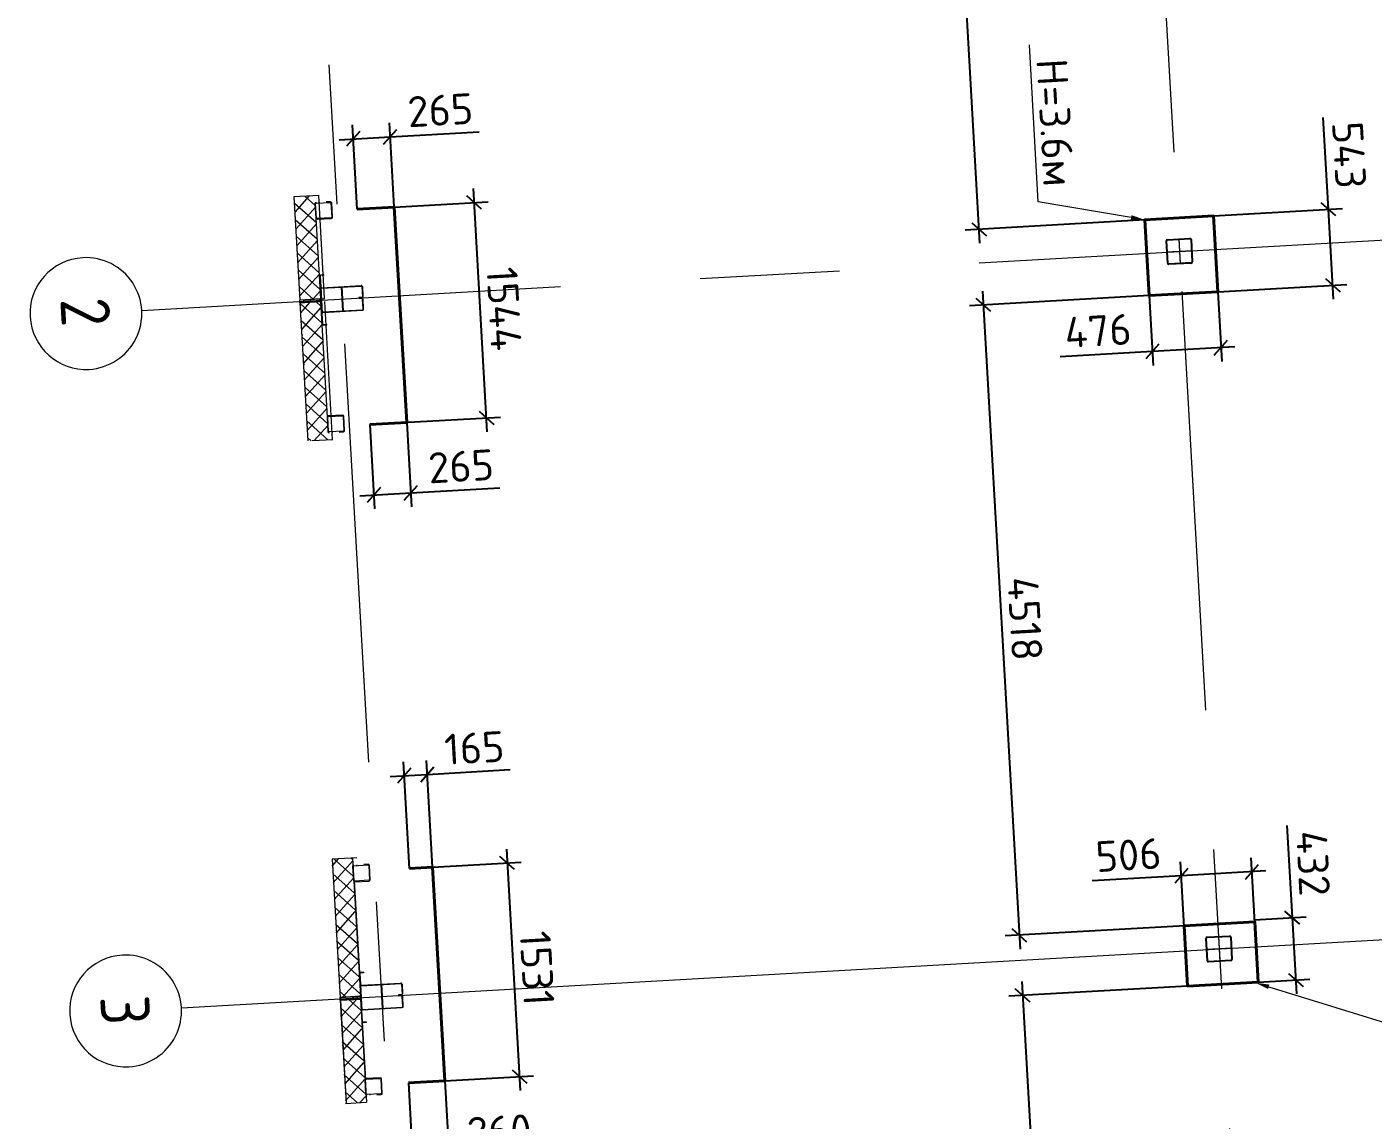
# Model space of a CAD drawing. Header units: metres. Extents: x 107714.6 to 107779.2, y 110780.1 to 110851.4.
# Drawn here: x 107714.85 to 107724.48, y 110832.63 to 110840.45 of the extents above; entities that cross this region are included whole.
import ezdxf
from ezdxf import colors
from ezdxf.entities.mleader import LeaderData, LeaderLine
from ezdxf.math import Vec2, Vec3

# ---------------------------------------------------------------- set-up
doc = ezdxf.new("R2010")
doc.units = ezdxf.units.M
doc.header["$PDMODE"] = 35
doc.header["$PDSIZE"] = 0.001
for name, pattern in [('_ШПТ__20_т__2_5__Линия сетки', [25, 20, -2.5, 0, -2.5]), ('CENTER', [50.8, 31.75, -6.35, 6.35, -6.35]), ('GOST2.303 5', [24, 20, -1.5, 1, -1.5]), ('XKITLINE03', [6, 3, -1, 1, -1])]:
    doc.linetypes.add(name, pattern=pattern)
for name, color, linetype, lineweight in [('Other', 250, 'Continuous', 0), ('ГКЛ', 250, 'Continuous', 50), ('ГКЛ гараж', 250, 'Continuous', 50), ('ОСИ', 251, 'CENTER', 18), ('панели', 7, 'Continuous', 9), ('Размерные', 45, 'Continuous', 15)]:
    doc.layers.add(name, color=color, linetype=linetype, lineweight=lineweight)
doc.layers.add('Вспомогательные', color=6, linetype='Continuous', plot=False)
doc.layers.add('Импосты витража', color=7, linetype='Continuous', lineweight=9, true_color=0x004080)
doc.layers.add('Несущие колонны', color=7, linetype='Continuous', lineweight=18, true_color=0x800040)
doc.layers.add('размеры факт', color=7, linetype='Continuous')
doc.styles.add('GOST 2.304 type A', font='isocpeur.ttf')
doc.styles.add('GOST Common', font='GOST_Common.ttf', dxfattribs={"width": 0.9, "height": 350})
doc.styles.add('ISOCPEUR', font='isocpeur.ttf', dxfattribs={"height": 375})
doc.dimstyles.new('ISO-25', dxfattribs={"dimtxt": 0.22, "dimasz": 0.1, "dimexe": 0.1, "dimexo": 0, "dimgap": 0.06, "dimtad": 1, "dimdec": 0, "dimlfac": 1000, "dimtxsty": 'GOST 2.304 type A', "dimblk": 'OBLIQUE', "dimcen": 2.5, "dimdle": 0.1, "dimadec": 0, "dimazin": 0, "dimtfac": 1, "dimtdec": 0, "dimtmove": 0, "dimatfit": 3, "dimfxl": 1, "dimarcsym": 0})
pattern_1 = [(318.25305, (107716.7927, 110843.49656), (0.05659657, 0.0634179), []), (48.25305, (107716.7927, 110843.49656), (-0.0634179, 0.05659657), [])]

# ---------------------------------------------------------------- blocks, each defined once
blk = doc.blocks.new('243_КолоннаНесущая_Труба_ГОСТ 30245-2003 - 120x120x5-1166357-_О__L1_0_000_')
at = {"layer": 'Несущие колонны', "color": 254, "lineweight": 5}
for p, q in [((-60, 51), (-60, 20)), ((-55, -51), (-55, 51)), ((51, 60), (-51, 60)), ((-51, 55), (51, 55)), ((55, 51), (55, -51)), ((60, -51), (60, 51)), ((51, -55), (-51, -55)), ((-51, -60), (51, -60))]:
    blk.add_line(p, q, dxfattribs=at)
for centre, radius, start, end in [((-51, 51), 9, 90, 180), ((-51, 51), 4, 90, 180), ((51, 51), 9, 0, 90), ((51, 51), 4, 0, 90), ((-51, -51), 9, 180, 270), ((-51, -51), 4, 180, 270), ((51, -51), 4, 270, 0), ((51, -51), 9, 270, 360)]:
    blk.add_arc(centre, radius, start, end, dxfattribs=at)
blk = doc.blocks.new('243_КолоннаНесущая_Труба_ГОСТ 30245-2003 - 120x120x5-V5-_О__L1_0_000_')
at = {"layer": 'Несущие колонны', "color": 254, "lineweight": 5}
for p, q in [((-60, 51), (-60, -51)), ((-55, -51), (-55, 51)), ((51, 60), (-51, 60)), ((-51, 55), (51, 55)), ((55, 51), (55, -51)), ((60, 20), (60, 51)), ((51, -55), (-51, -55)), ((-51, -60), (51, -60))]:
    blk.add_line(p, q, dxfattribs=at)
for centre, radius, start, end in [((-51, 51), 9, 90, 180), ((-51, 51), 4, 90, 180), ((51, 51), 9, 0, 90), ((51, 51), 4, 0, 90), ((-51, -51), 9, 180, 270), ((-51, -51), 4, 180, 270), ((51, -51), 4, 270, 0), ((51, -51), 9, 270, 360)]:
    blk.add_arc(centre, radius, start, end, dxfattribs=at)
blk = doc.blocks.new('Прямоугольный импост - 20х150 мм_Утеплитель_Наружный-V13-_О__L1_0_000_')
at = {"layer": 'Импосты витража'}
h = blk.add_hatch(dxfattribs=at)
h.set_pattern_fill('FP_9', style=0, pattern_type=2)
h.set_pattern_definition([(315, (-5000, -200), (60.1041, 60.1041), []), (225, (-5000, -200), (60.1041, -60.1041), [])])
h.paths.add_polyline_path([(10, 75), (10, -75), (-10, -75), (-10, 75)], flags=0)
at = {"layer": 'Импосты витража', "color": 7, "lineweight": 18}
for p, q in [((-10, 75), (10, 75)), ((-10, -75), (-10, 75)), ((10, 75), (10, -75)), ((10, -75), (-10, -75))]:
    blk.add_line(p, q, dxfattribs=at)
blk = doc.blocks.new('Прямоугольный импост - 20х150 мм_Утеплитель_Наружный-V14-_О__L1_0_000_')
at = {"layer": 'Импосты витража'}
h = blk.add_hatch(dxfattribs=at)
h.set_pattern_fill('FP_10', style=0, pattern_type=2)
h.set_pattern_definition([(315, (-10000, -200), (60.1041, 60.1041), []), (225, (-10000, -200), (60.1041, -60.1041), [])])
h.paths.add_polyline_path([(10, 75), (10, -75), (-10, -75), (-10, 75)], flags=0)
at = {"layer": 'Импосты витража', "color": 7, "lineweight": 18}
for p, q in [((-10, 75), (10, 75)), ((-10, -75), (-10, 75)), ((10, 75), (10, -75)), ((10, -75), (-10, -75))]:
    blk.add_line(p, q, dxfattribs=at)
blk = doc.blocks.new('Ось сетки - Круг_Ø8 мм-6577-_О__L1_0_000_')
at = {"layer": 'ОСИ', "lineweight": 20}
for start, end in [(360, 180), (180, 360)]:
    blk.add_arc((0, 0), 4, start, end, dxfattribs=at)
blk = doc.blocks.new('к2')
at = {"color": 0, "linetype": 'Continuous', "lineweight": 5, "ltscale": 150}
for p, q in [((4137507.8, 536606.2), (4137507.8, 536766.2)), ((4137512.8, 536606.2), (4137512.8, 536766.2)), ((4137517.8, 536776.2), (4137677.8, 536776.2)), ((4137517.8, 536771.2), (4137677.8, 536771.2)), ((4137682.8, 536766.2), (4137682.8, 536606.2)), ((4137687.8, 536766.2), (4137687.8, 536606.2)), ((4137677.8, 536601.2), (4137517.8, 536601.2)), ((4137677.8, 536596.2), (4137517.8, 536596.2))]:
    blk.add_line(p, q, dxfattribs=at)
at = {"color": 0, "linetype": 'GOST2.303 5', "lineweight": 5, "ltscale": 150}
for p, q in [((4137597.8, 536778.2), (4137597.8, 536594.2)), ((4137505.8, 536686.2), (4137689.8, 536686.2))]:
    blk.add_line(p, q, dxfattribs=at)
at = {"color": 0, "linetype": 'Continuous', "lineweight": 5, "ltscale": 150}
for centre, radius, start, end in [((4137517.8, 536766.2), 10, 90, 180), ((4137517.8, 536766.2), 5, 90, 180), ((4137677.8, 536766.2), 10, 0, 90), ((4137677.8, 536766.2), 5, 0, 90), ((4137517.8, 536606.2), 10, 180, 270), ((4137517.8, 536606.2), 5, 180, 270), ((4137677.8, 536606.2), 5, 270, 0), ((4137677.8, 536606.2), 10, 270, 0)]:
    blk.add_arc(centre, radius, start, end, dxfattribs=at)
at = {"layer": 'Вспомогательные', "color": 0, "lineweight": 5, "ltscale": 10}
blk.add_line((4137512.8, 536686.2), (4137682.8, 536686.2), dxfattribs=at)
blk = doc.blocks.new('к1')
at = {"color": 0, "linetype": 'ByBlock', "lineweight": -2, "ltscale": 200}
for p, q in [((4142425.8, 542836.2), (4142504.8, 542836.2)), ((4142425.8, 542833.2), (4142504.8, 542833.2)), ((4142769.8, 542836.2), (4142690.8, 542836.2)), ((4142769.8, 542833.2), (4142690.8, 542833.2)), ((4142417.8, 542805.7), (4142417.8, 542828.2)), ((4142417.8, 542805.7), (4142420.8, 542805.7)), ((4142420.8, 542805.7), (4142420.8, 542828.2)), ((4142509.8, 542828.2), (4142509.8, 542544.2)), ((4142512.8, 542828.2), (4142512.8, 542544.2)), ((4142682.8, 542828.2), (4142682.8, 542544.2)), ((4142685.8, 542828.2), (4142685.8, 542544.2)), ((4142774.8, 542805.7), (4142774.8, 542828.2)), ((4142777.8, 542805.7), (4142774.8, 542805.7)), ((4142777.8, 542805.7), (4142777.8, 542828.2)), ((4142593.8, 542544.2), (4142593.8, 542566.7)), ((4142593.8, 542566.7), (4142596.8, 542566.7)), ((4142596.8, 542544.2), (4142596.8, 542566.7)), ((4142598.8, 542544.2), (4142598.8, 542566.7)), ((4142601.8, 542566.7), (4142598.8, 542566.7)), ((4142601.8, 542544.2), (4142601.8, 542566.7)), ((4142517.8, 542539.2), (4142588.8, 542539.2)), ((4142517.8, 542536.2), (4142588.8, 542536.2)), ((4142677.8, 542539.2), (4142606.8, 542539.2)), ((4142677.8, 542536.2), (4142606.8, 542536.2))]:
    blk.add_line(p, q, dxfattribs=at)
for centre, radius, start, end in [((4142425.8, 542828.2), 8, 90, 180), ((4142425.8, 542828.2), 5, 90, 180), ((4142504.8, 542828.2), 8, 0, 90), ((4142504.8, 542828.2), 5, 0, 90), ((4142690.8, 542828.2), 8, 90, 180), ((4142690.8, 542828.2), 5, 90, 180), ((4142769.8, 542828.2), 8, 0, 90), ((4142769.8, 542828.2), 5, 0, 90), ((4142517.8, 542544.2), 8, 180, 270), ((4142517.8, 542544.2), 5, 180, 270), ((4142588.8, 542544.2), 8, 270, 0), ((4142588.8, 542544.2), 5, 270, 0), ((4142606.8, 542544.2), 8, 180, 270), ((4142606.8, 542544.2), 5, 180, 270), ((4142677.8, 542544.2), 5, 270, 0), ((4142677.8, 542544.2), 8, 270, 0)]:
    blk.add_arc(centre, radius, start, end, dxfattribs=at)
at = {"layer": 'Вспомогательные', "color": 0, "ltscale": 10}
for p, q in [((4142690.3, 542836.2), (4142505.3, 542836.2)), ((4142682.8, 542686.2), (4142512.8, 542686.2))]:
    blk.add_line(p, q, dxfattribs=at)
blk = doc.blocks.new('_Oblique')
at = {"color": 0, "linetype": 'ByBlock', "lineweight": -2}
blk.add_line((-0.5, -0.5), (0.5, 0.5), dxfattribs=at)
blk = doc.blocks.new('*D114')
at = {"layer": 'Defpoints', "color": 0, "lineweight": 9, "transparency": 16777216}
for p in [(107717.5776, 110832.896), (107717.8377, 110832.9108), (107717.869, 110832.3599)]:
    blk.add_point(p, dxfattribs=at)
at = {"layer": 'ГКЛ', "color": 0, "lineweight": -2, "transparency": 16777216}
for p, q in [((107717.5776, 110832.896), (107717.6146, 110832.2453)), ((107717.8377, 110832.9108), (107717.8747, 110832.2601)), ((107717.5091, 110832.3395), (107717.869, 110832.3599)), ((107717.869, 110832.3599), (107718.506, 110832.3961))]:
    blk.add_line(p, q, dxfattribs=at)
at = {"layer": 'ГКЛ', "color": 0, "lineweight": -2, "transparency": 16777216, "xscale": 0.1, "yscale": 0.1, "zscale": 0.1}
for p, rotation in [((107717.6089, 110832.3451), 183.2530497454245), ((107717.869, 110832.3599), 3.253049745424537)]:
    blk.add_blockref('_Oblique', p, dxfattribs=dict(at, rotation=rotation))
at = {"layer": 'ГКЛ', "color": 0, "lineweight": 9, "transparency": 16777216, "insert": (107718.2277, 110832.5506), "char_height": 0.22, "attachment_point": 5, "rotation": 3.25305, "style": 'GOST 2.304 type A'}
blk.add_mtext('260', dxfattribs=at)
blk = doc.blocks.new('*D115')
at = {"layer": 'Defpoints', "color": 0, "lineweight": 9, "transparency": 16777216}
for p in [(107717.7508, 110834.4393), (107718.3721, 110832.9412), (107717.8377, 110832.9108)]:
    blk.add_point(p, dxfattribs=at)
at = {"layer": 'ГКЛ', "color": 0, "lineweight": -2, "transparency": 16777216}
for p, q in [((107718.2796, 110834.5695), (107718.3778, 110832.8413)), ((107717.7508, 110834.4393), (107718.3851, 110834.4754)), ((107717.8377, 110832.9108), (107718.472, 110832.9469))]:
    blk.add_line(p, q, dxfattribs=at)
at = {"layer": 'ГКЛ', "color": 0, "lineweight": -2, "transparency": 16777216, "xscale": 0.1, "yscale": 0.1, "zscale": 0.1}
for p, rotation in [((107718.2853, 110834.4697), 93.25304974542452), ((107718.3721, 110832.9412), 273.2530497454246)]:
    blk.add_blockref('_Oblique', p, dxfattribs=dict(at, rotation=rotation))
at = {"layer": 'ГКЛ', "color": 0, "lineweight": 9, "transparency": 16777216, "insert": (107718.4984, 110833.7151), "char_height": 0.22, "attachment_point": 5, "rotation": 273.25305, "style": 'GOST 2.304 type A'}
blk.add_mtext('1531', dxfattribs=at)
blk = doc.blocks.new('*D116')
at = {"layer": 'Defpoints', "color": 0, "lineweight": 9, "transparency": 16777216}
for p in [(107717.713, 110835.1039), (107717.5856, 110834.4299), (107717.7508, 110834.4393)]:
    blk.add_point(p, dxfattribs=at)
at = {"layer": 'ГКЛ', "color": 0, "lineweight": -2, "transparency": 16777216}
for p, q in [((107717.5856, 110834.4299), (107717.5421, 110835.1943)), ((107717.7508, 110834.4393), (107717.7074, 110835.2037)), ((107717.448, 110835.0888), (107717.713, 110835.1039)), ((107717.713, 110835.1039), (107718.3061, 110835.1376))]:
    blk.add_line(p, q, dxfattribs=at)
at = {"layer": 'ГКЛ', "color": 0, "lineweight": -2, "transparency": 16777216, "xscale": 0.1, "yscale": 0.1, "zscale": 0.1}
for p, rotation in [((107717.5478, 110835.0945), 183.2530497454245), ((107717.713, 110835.1039), 3.253049745424537)]:
    blk.add_blockref('_Oblique', p, dxfattribs=dict(at, rotation=rotation))
at = {"layer": 'ГКЛ', "color": 0, "lineweight": 9, "transparency": 16777216, "insert": (107718.0498, 110835.2933), "char_height": 0.22, "attachment_point": 5, "rotation": 3.25305, "style": 'GOST 2.304 type A'}
blk.add_mtext('165', dxfattribs=at)
blk = doc.blocks.new('*D117')
at = {"layer": 'Defpoints', "color": 0, "lineweight": 9, "transparency": 16777216}
for p in [(107717.3017, 110837.608), (107717.5667, 110837.623), (107717.5954, 110837.1181)]:
    blk.add_point(p, dxfattribs=at)
at = {"layer": 'ГКЛ', "color": 0, "lineweight": -2, "transparency": 16777216}
for p, q in [((107717.3017, 110837.608), (107717.3361, 110837.0032)), ((107717.5667, 110837.623), (107717.6011, 110837.0183)), ((107717.2305, 110837.0974), (107717.5954, 110837.1181)), ((107717.5954, 110837.1181), (107718.2324, 110837.1543))]:
    blk.add_line(p, q, dxfattribs=at)
at = {"layer": 'ГКЛ', "color": 0, "lineweight": -2, "transparency": 16777216, "xscale": 0.1, "yscale": 0.1, "zscale": 0.1}
for p, rotation in [((107717.5954, 110837.1181), 3.253049745424537), ((107717.3304, 110837.1031), 183.2530497454245)]:
    blk.add_blockref('_Oblique', p, dxfattribs=dict(at, rotation=rotation))
at = {"layer": 'ГКЛ', "color": 0, "lineweight": 9, "transparency": 16777216, "insert": (107717.9542, 110837.3088), "char_height": 0.22, "attachment_point": 5, "rotation": 3.25305, "style": 'GOST 2.304 type A'}
blk.add_mtext('265', dxfattribs=at)
blk = doc.blocks.new('*D118')
at = {"layer": 'Defpoints', "color": 0, "lineweight": 9, "transparency": 16777216}
for p in [(107718.0493, 110839.1969), (107717.4761, 110839.1644), (107717.5334, 110837.6211)]:
    blk.add_point(p, dxfattribs=at)
at = {"layer": 'ГКЛ', "color": 0, "lineweight": -2, "transparency": 16777216}
for p, q in [((107718.1426, 110837.5556), (107718.0436, 110839.2968)), ((107717.4761, 110839.1644), (107718.1492, 110839.2026)), ((107717.5334, 110837.6211), (107718.2368, 110837.6611))]:
    blk.add_line(p, q, dxfattribs=at)
at = {"layer": 'ГКЛ', "color": 0, "lineweight": -2, "transparency": 16777216, "xscale": 0.1, "yscale": 0.1, "zscale": 0.1}
for p, rotation in [((107718.0493, 110839.1969), 93.25304974542452), ((107718.1369, 110837.6554), 273.2530497454246)]:
    blk.add_blockref('_Oblique', p, dxfattribs=dict(at, rotation=rotation))
at = {"layer": 'ГКЛ', "color": 0, "lineweight": 9, "transparency": 16777216, "insert": (107718.2629, 110838.4358), "char_height": 0.22, "attachment_point": 5, "rotation": 273.25305, "style": 'GOST 2.304 type A'}
blk.add_mtext('1544', dxfattribs=at)
blk = doc.blocks.new('*D119')
at = {"layer": 'Defpoints', "color": 0, "lineweight": 9, "transparency": 16777216}
for p in [(107717.4476, 110839.6671), (107717.2116, 110839.1493), (107717.4761, 110839.1649)]:
    blk.add_point(p, dxfattribs=at)
at = {"layer": 'ГКЛ', "color": 0, "lineweight": -2, "transparency": 16777216}
for p, q in [((107717.2116, 110839.1493), (107717.1773, 110839.7519)), ((107717.4761, 110839.1649), (107717.4419, 110839.7669)), ((107717.4476, 110839.6671), (107718.0845, 110839.7033)), ((107717.0831, 110839.6464), (107717.4476, 110839.6671))]:
    blk.add_line(p, q, dxfattribs=at)
at = {"layer": 'ГКЛ', "color": 0, "lineweight": -2, "transparency": 16777216, "xscale": 0.1, "yscale": 0.1, "zscale": 0.1}
for p, rotation in [((107717.183, 110839.6521), 183.2530497454245), ((107717.4476, 110839.6671), 3.253049745424537)]:
    blk.add_blockref('_Oblique', p, dxfattribs=dict(at, rotation=rotation))
at = {"layer": 'ГКЛ', "color": 0, "lineweight": 9, "transparency": 16777216, "insert": (107717.8063, 110839.8578), "char_height": 0.22, "attachment_point": 5, "rotation": 3.25305, "style": 'GOST 2.304 type A'}
blk.add_mtext('265', dxfattribs=at)
blk = doc.blocks.new('*D125')
at = {"layer": 'Defpoints', "color": 0, "lineweight": 9, "transparency": 16777216}
for p in [(107723.6318, 110834.063), (107723.9016, 110834.0783), (107723.6572, 110833.6171)]:
    blk.add_point(p, dxfattribs=at)
at = {"layer": 'ГКЛ', "color": 0, "lineweight": -2, "transparency": 16777216}
for p, q in [((107723.9016, 110834.0783), (107723.8641, 110834.7373)), ((107723.6318, 110834.063), (107724.0014, 110834.084)), ((107723.9326, 110833.5326), (107723.9016, 110834.0783)), ((107723.6572, 110833.6171), (107724.0267, 110833.6381))]:
    blk.add_line(p, q, dxfattribs=at)
at = {"layer": 'ГКЛ', "color": 0, "lineweight": -2, "transparency": 16777216, "xscale": 0.1, "yscale": 0.1, "zscale": 0.1}
for p, rotation in [((107723.9016, 110834.0783), 93.25304974542452), ((107723.9269, 110833.6324), 273.2530497454246)]:
    blk.add_blockref('_Oblique', p, dxfattribs=dict(at, rotation=rotation))
at = {"layer": 'ГКЛ', "color": 0, "lineweight": 9, "transparency": 16777216, "insert": (107724.0497, 110834.4673), "char_height": 0.22, "attachment_point": 5, "rotation": 273.25305, "style": 'GOST 2.304 type A'}
blk.add_mtext('432', dxfattribs=at)
blk = doc.blocks.new('*D126')
at = {"layer": 'Defpoints', "color": 0, "lineweight": 9, "transparency": 16777216}
for p in [(107723.1071, 110834.3777), (107723.6572, 110833.6171), (107723.152, 110833.5884)]:
    blk.add_point(p, dxfattribs=at)
at = {"layer": 'ГКЛ', "color": 0, "lineweight": -2, "transparency": 16777216}
for p, q in [((107723.152, 110833.5884), (107723.1015, 110834.4776)), ((107723.6572, 110833.6171), (107723.6066, 110834.5063)), ((107723.1071, 110834.3777), (107722.4702, 110834.3415)), ((107723.7122, 110834.4121), (107723.1071, 110834.3777))]:
    blk.add_line(p, q, dxfattribs=at)
at = {"layer": 'ГКЛ', "color": 0, "lineweight": -2, "transparency": 16777216, "xscale": 0.1, "yscale": 0.1, "zscale": 0.1}
for p, rotation in [((107723.1071, 110834.3777), 183.2530497454245), ((107723.6123, 110834.4064), 3.253049745424548)]:
    blk.add_blockref('_Oblique', p, dxfattribs=dict(at, rotation=rotation))
at = {"layer": 'ГКЛ', "color": 0, "lineweight": 9, "transparency": 16777216, "insert": (107722.7291, 110834.5265), "char_height": 0.22, "attachment_point": 5, "rotation": 3.25305, "style": 'GOST 2.304 type A'}
blk.add_mtext('506', dxfattribs=at)
blk = doc.blocks.new('*D127')
at = {"layer": 'Defpoints', "color": 0, "lineweight": 9, "transparency": 16777216}
for p in [(107723.3367, 110839.1007), (107724.1598, 110839.1475), (107723.3675, 110838.5586)]:
    blk.add_point(p, dxfattribs=at)
at = {"layer": 'ГКЛ', "color": 0, "lineweight": -2, "transparency": 16777216}
for p, q in [((107724.1598, 110839.1475), (107724.1224, 110839.8064)), ((107723.3367, 110839.1007), (107724.2597, 110839.1532)), ((107724.1963, 110838.5055), (107724.1598, 110839.1475)), ((107723.3675, 110838.5586), (107724.2905, 110838.6111))]:
    blk.add_line(p, q, dxfattribs=at)
at = {"layer": 'ГКЛ', "color": 0, "lineweight": -2, "transparency": 16777216, "xscale": 0.1, "yscale": 0.1, "zscale": 0.1}
for p, rotation in [((107724.1598, 110839.1475), 93.25304974542452), ((107724.1907, 110838.6054), 273.2530497454246)]:
    blk.add_blockref('_Oblique', p, dxfattribs=dict(at, rotation=rotation))
at = {"layer": 'ГКЛ', "color": 0, "lineweight": 9, "transparency": 16777216, "insert": (107724.308, 110839.5365), "char_height": 0.22, "attachment_point": 5, "rotation": 273.25305, "style": 'GOST 2.304 type A'}
blk.add_mtext('543', dxfattribs=at)
blk = doc.blocks.new('*D128')
at = {"layer": 'Defpoints', "color": 0, "lineweight": 9, "transparency": 16777216}
for p in [(107722.8773, 110838.5307), (107723.3675, 110838.5586), (107722.9001, 110838.13)]:
    blk.add_point(p, dxfattribs=at)
at = {"layer": 'ГКЛ', "color": 0, "lineweight": -2, "transparency": 16777216}
for p, q in [((107722.8773, 110838.5307), (107722.9057, 110838.0302)), ((107723.3675, 110838.5586), (107723.3959, 110838.058)), ((107723.4901, 110838.1635), (107722.9001, 110838.13)), ((107722.9001, 110838.13), (107722.2411, 110838.0925))]:
    blk.add_line(p, q, dxfattribs=at)
at = {"layer": 'ГКЛ', "color": 0, "lineweight": -2, "transparency": 16777216, "xscale": 0.1, "yscale": 0.1, "zscale": 0.1}
for p, rotation in [((107722.9001, 110838.13), 183.2530497454245), ((107723.3903, 110838.1579), 3.253049745424548)]:
    blk.add_blockref('_Oblique', p, dxfattribs=dict(at, rotation=rotation))
at = {"layer": 'ГКЛ', "color": 0, "lineweight": 9, "transparency": 16777216, "insert": (107722.511, 110838.2782), "char_height": 0.22, "attachment_point": 5, "rotation": 3.25305, "style": 'GOST 2.304 type A'}
blk.add_mtext('476', dxfattribs=at)
blk = doc.blocks.new('*D152')
at = {"layer": 'Defpoints', "color": 0, "lineweight": 9, "transparency": 16777216}
for p in [(107721.4023, 110843.5471), (107722.5427, 110843.6119, 20.647), (107722.8465, 110839.0729)]:
    blk.add_point(p, dxfattribs=at)
at = {"layer": 'ГКЛ', "color": 0, "lineweight": -2, "transparency": 16777216}
for p, q in [((107721.6661, 110838.9056), (107721.3966, 110843.647)), ((107722.5427, 110843.6119), (107721.3025, 110843.5414)), ((107722.8465, 110839.0729), (107721.5606, 110838.9998))]:
    blk.add_line(p, q, dxfattribs=at)
at = {"layer": 'ГКЛ', "color": 0, "lineweight": -2, "transparency": 16777216, "xscale": 0.1, "yscale": 0.1, "zscale": 0.1}
for p, rotation in [((107721.4023, 110843.5471), 93.25304974542452), ((107721.6605, 110839.0054), 273.2530497454246)]:
    blk.add_blockref('_Oblique', p, dxfattribs=dict(at, rotation=rotation))
at = {"layer": 'ГКЛ', "color": 0, "lineweight": 9, "transparency": 16777216, "insert": (107721.7011, 110841.2859), "char_height": 0.22, "attachment_point": 5, "rotation": 273.25305, "style": 'GOST 2.304 type A'}
blk.add_mtext('4549', dxfattribs=at)
blk = doc.blocks.new('*D153')
at = {"layer": 'Defpoints', "color": 0, "lineweight": 9, "transparency": 16777216}
for p in [(107722.8773, 110838.5307), (107723.1337, 110834.02), (107721.9476, 110833.9526)]:
    blk.add_point(p, dxfattribs=at)
at = {"layer": 'ГКЛ', "color": 0, "lineweight": -2, "transparency": 16777216}
for p, q in [((107722.8773, 110838.5307), (107721.5914, 110838.4577)), ((107721.6856, 110838.5632), (107721.9533, 110833.8528)), ((107723.1337, 110834.02), (107721.8478, 110833.9469))]:
    blk.add_line(p, q, dxfattribs=at)
at = {"layer": 'ГКЛ', "color": 0, "lineweight": -2, "transparency": 16777216, "xscale": 0.1, "yscale": 0.1, "zscale": 0.1}
for p, rotation in [((107721.6913, 110838.4633), 93.25304974542452), ((107721.9476, 110833.9526), 273.2530497454246)]:
    blk.add_blockref('_Oblique', p, dxfattribs=dict(at, rotation=rotation))
at = {"layer": 'ГКЛ', "color": 0, "lineweight": 9, "transparency": 16777216, "insert": (107721.9892, 110836.2176), "char_height": 0.22, "attachment_point": 5, "rotation": 273.25305, "style": 'GOST 2.304 type A'}
blk.add_mtext('4518', dxfattribs=at)
blk = doc.blocks.new('*D154')
at = {"layer": 'Defpoints', "color": 0, "lineweight": 9, "transparency": 16777216}
for p in [(107723.152, 110833.5884), (107722.1967, 110829.5707), (107723.3765, 110829.6377)]:
    blk.add_point(p, dxfattribs=at)
at = {"layer": 'ГКЛ', "color": 0, "lineweight": -2, "transparency": 16777216}
for p, q in [((107721.9665, 110833.6211), (107722.2024, 110829.4708)), ((107723.152, 110833.5884), (107721.8723, 110833.5156)), ((107723.3765, 110829.6377), (107722.0969, 110829.565))]:
    blk.add_line(p, q, dxfattribs=at)
at = {"layer": 'ГКЛ', "color": 0, "lineweight": -2, "transparency": 16777216, "xscale": 0.1, "yscale": 0.1, "zscale": 0.1}
for p, rotation in [((107721.9722, 110833.5213), 93.25304974542452), ((107722.1967, 110829.5707), 273.2530497454246)]:
    blk.add_blockref('_Oblique', p, dxfattribs=dict(at, rotation=rotation))
at = {"layer": 'ГКЛ', "color": 0, "lineweight": 9, "transparency": 16777216, "insert": (107722.2542, 110831.5556), "char_height": 0.22, "attachment_point": 5, "rotation": 273.25305, "style": 'GOST 2.304 type A'}
blk.add_mtext('3944', dxfattribs=at)

msp = doc.modelspace()

# ---------------------------------------------------------------- hatches: boundary and pattern name
at = {"layer": 'панели', "lineweight": 9}
h = msp.add_hatch(dxfattribs=at)
h.set_pattern_fill('FP_5', color=256, scale=0.001, angle=-86.74695, style=0, pattern_type=2)
h.set_pattern_definition(pattern_1)
h.paths.add_polyline_path([(107716.7886, 110838.7575), (107716.8033, 110838.4991), (107716.9491, 110838.5074), (107716.9071, 110839.2462), (107716.7613, 110839.2379), (107716.7652, 110839.1704)])
h.paths.add_polyline_path([(107716.5892, 110842.2669), (107716.5911, 110842.2331), (107716.7368, 110842.2414), (107716.6472, 110843.8189), (107716.5014, 110843.8106), (107716.5774, 110842.4733)])
h = msp.add_hatch(dxfattribs=at)
h.set_pattern_fill('FP_4', color=256, scale=0.001, angle=-86.74695, style=0, pattern_type=2)
h.set_pattern_definition([(318.253, (107716.7927, 110843.49656), (0.0998763, 0.111914), [])])
h.paths.add_polyline_path([(107716.8013, 110838.499), (107716.8033, 110838.4991), (107716.7613, 110839.2379), (107716.7593, 110839.2378), (107716.7866, 110838.7574)], flags=0)
h.paths.add_polyline_path([(107716.5872, 110842.2668), (107716.5891, 110842.233), (107716.5911, 110842.2331), (107716.5045, 110843.7556), (107716.5025, 110843.7555), (107716.5754, 110842.4732)], flags=0)
h = msp.add_hatch(dxfattribs=at)
h.set_pattern_fill('FP_5', color=256, scale=0.001, angle=-86.74695, style=0, pattern_type=2)
h.set_pattern_definition(pattern_1)
h.paths.add_polyline_path([(107717.035, 110834.4223), (107717.087, 110833.5072), (107717.2328, 110833.5154), (107717.1766, 110834.5039), (107717.0309, 110834.4956)], flags=0)
h.paths.add_polyline_path([(107716.8356, 110837.9317), (107716.8606, 110837.4907), (107717.0064, 110837.499), (107716.9502, 110838.4874), (107716.8044, 110838.4791), (107716.8121, 110838.3446)], flags=0)
h = msp.add_hatch(dxfattribs=at)
h.set_pattern_fill('FP_4', color=256, scale=0.001, angle=-86.74695, style=0, pattern_type=2)
h.set_pattern_definition([(318.253, (107716.7977, 110843.49684), (0.0998763, 0.111914), [])])
h.paths.add_polyline_path([(107717.09, 110833.5073), (107717.092, 110833.5074), (107717.0358, 110834.4959), (107717.0339, 110834.4957), (107717.0497, 110834.2161)], flags=0)
h.paths.add_polyline_path([(107716.8636, 110837.4909), (107716.8656, 110837.491), (107716.8094, 110838.4794), (107716.8074, 110838.4793), (107716.862, 110837.519)], flags=0)
h = msp.add_hatch(dxfattribs=at)
h.set_pattern_fill('FP_4', color=256, scale=0.001, angle=-86.74695, style=0, pattern_type=2)
h.set_pattern_definition([(318.253, (107716.79263, 110843.49655), (0.0998763, 0.1119139), [])])
h.paths.add_polyline_path([(107717.3687, 110828.5151), (107717.3707, 110828.5152), (107717.3003, 110829.7532), (107717.2983, 110829.7531), (107717.3263, 110829.2613)], flags=0)
h.paths.add_polyline_path([(107717.1151, 110832.9772), (107717.1281, 110832.7483), (107717.1301, 110832.7484), (107717.0881, 110833.4872), (107717.0861, 110833.4871), (107717.0916, 110833.39)], flags=0)
h = msp.add_hatch(dxfattribs=at)
h.set_pattern_fill('FP_5', color=256, scale=0.001, angle=-86.74695, style=0, pattern_type=2)
h.set_pattern_definition(pattern_1)
h.paths.add_polyline_path([(107717.3708, 110828.5152), (107717.5165, 110828.5235), (107717.4462, 110829.7615), (107717.3004, 110829.7532), (107717.3283, 110829.2615)], flags=0)
h.paths.add_polyline_path([(107717.1289, 110832.7709), (107717.1302, 110832.7484), (107717.2759, 110832.7567), (107717.2339, 110833.4955), (107717.0882, 110833.4872), (107717.1172, 110832.9773)], flags=0)

# ---------------------------------------------------------------- linework, layer by layer
at = {"layer": 'Other', "linetype": 'XKITLINE03', "lineweight": 15}
for p, q in [((107722.7697, 110844.5498), (107725.4628, 110797.1672)), ((107716.7812, 110844.1758), (107719.477, 110796.7466)), ((107715.6706, 110838.4247), (107730.0102, 110839.2397))]:
    msp.add_line(p, q, dxfattribs=at)
at = {"layer": 'ГКЛ', "lineweight": 40}
for points in [[(107717.2116, 110839.1493), (107717.4761, 110839.1644), (107717.5667, 110837.623), (107717.3017, 110837.608)], [(107717.5856, 110834.4299), (107717.7508, 110834.4393), (107717.8377, 110832.9108), (107717.5776, 110832.896)]]:
    msp.add_lwpolyline(points, dxfattribs=at)
at = {"layer": 'ГКЛ гараж', "lineweight": 40}
for points in [[(107722.8773, 110838.5307), (107722.8465, 110839.0729), (107723.3367, 110839.1007), (107723.3675, 110838.5586), (107722.8773, 110838.5307)], [(107723.1275, 110834.0197), (107723.6327, 110834.0484), (107723.6572, 110833.6171), (107723.152, 110833.5884), (107723.1275, 110834.0197)]]:
    msp.add_lwpolyline(points, close=True, dxfattribs=at)
at = {"layer": 'ОСИ', "linetype": '_ШПТ__20_т__2_5__Линия сетки'}
msp.add_line((107715.9543, 110833.4328), (107730.294, 110834.2478), dxfattribs=at)
at = {"layer": 'панели'}
for p, q in [((107716.939, 110839.248), (107716.7593, 110839.2378)), ((107716.7593, 110839.2378), (107716.8013, 110838.499)), ((107716.9424, 110839.1891), (107716.9419, 110839.1981)), ((107716.9511, 110838.5075), (107716.9182, 110839.0856)), ((107716.9522, 110838.4875), (107716.8024, 110838.479)), ((107716.8024, 110838.479), (107716.8586, 110837.4906)), ((107716.8313, 110838.5007), (107716.981, 110838.5092)), ((107716.9992, 110837.6599), (107716.9522, 110838.4875)), ((107717.0355, 110837.5508), (107717.035, 110837.5597)), ((107716.8886, 110837.4923), (107717.0383, 110837.5008)), ((107717.2086, 110834.5057), (107717.0339, 110834.4957)), ((107717.0339, 110834.4957), (107717.09, 110833.5073)), ((107717.2119, 110834.4468), (107717.2114, 110834.4558)), ((107717.2398, 110833.5158), (107717.1927, 110834.3435)), ((107717.09, 110833.5073), (107717.2398, 110833.5158)), ((107717.2409, 110833.4959), (107717.0912, 110833.4874)), ((107717.0912, 110833.4874), (107717.1332, 110832.7486)), ((107717.2738, 110832.9178), (107717.2409, 110833.4959)), ((107717.1282, 110832.7483), (107717.2779, 110832.7568)), ((107717.305, 110832.8084), (107717.3045, 110832.8174))]:
    msp.add_line(p, q, dxfattribs=at)
at = {"layer": 'панели', "lineweight": 9}
for p, q in [((107716.8033, 110838.4991), (107716.7613, 110839.2379)), ((107716.979, 110838.5091), (107716.937, 110839.2479)), ((107716.8606, 110837.4907), (107716.8044, 110838.4791)), ((107717.0363, 110837.5007), (107716.9802, 110838.4891)), ((107717.092, 110833.5074), (107717.0358, 110834.4959)), ((107717.2378, 110833.5157), (107717.1816, 110834.5041)), ((107717.1352, 110832.7487), (107717.0932, 110833.4875)), ((107717.2809, 110832.757), (107717.2389, 110833.4958))]:
    msp.add_line(p, q, dxfattribs=at)

# ---------------------------------------------------------------- block references
at = {"layer": 'Импосты витража', "color": 7, "extrusion": (0, 0, -1), "xscale": 0.0009999999999999998, "yscale": 0.0009999999999999998, "zscale": 0.0009999999999999998, "rotation": 266.7469502551381}
for name, p in [('Прямоугольный импост - 20х150 мм_Утеплитель_Наружный-V13-_О__L1_0_000_', (-107716.8739, 110838.4931)), ('Прямоугольный импост - 20х150 мм_Утеплитель_Наружный-V14-_О__L1_0_000_', (-107717.1626, 110833.5014))]:
    msp.add_blockref(name, p, dxfattribs=at)
at = {"layer": 'Несущие колонны', "color": 7, "xscale": 0.0009999999999999998, "yscale": 0.0009999999999999998, "zscale": 0.0009999999999999998, "rotation": 273.2530497448619}
for name, p in [('243_КолоннаНесущая_Труба_ГОСТ 30245-2003 - 120x120x5-1166357-_О__L1_0_000_', (107716.9723, 110839.1397)), ('243_КолоннаНесущая_Труба_ГОСТ 30245-2003 - 120x120x5-V5-_О__L1_0_000_', (107717.0591, 110837.6122)), ('243_КолоннаНесущая_Труба_ГОСТ 30245-2003 - 120x120x5-1166357-_О__L1_0_000_', (107717.2419, 110834.3974)), ('243_КолоннаНесущая_Труба_ГОСТ 30245-2003 - 120x120x5-V5-_О__L1_0_000_', (107717.3287, 110832.8698))]:
    msp.add_blockref(name, p, dxfattribs=at)
at = {"layer": 'ОСИ', "lineweight": 20, "xscale": 0.09999999999999992, "yscale": 0.09999999999999992, "zscale": 0.09999999999999992, "rotation": 273.2530497448619}
for p in [(107715.2712, 110838.402), (107715.5549, 110833.4101)]:
    msp.add_blockref('Ось сетки - Круг_Ø8 мм-6577-_О__L1_0_000_', p, dxfattribs=at)
at = {"layer": 'Размерные', "color": 0, "xscale": 0.0009999999999999998, "yscale": 0.0009999999999999998, "zscale": 0.0009999999999999998}
for name, p, rotation in [('к2', (106952.4805, 114939.3225), 273.2530497448619), ('к1', (108493.9908, 106733.3788), 93.25304974486188), ('к2', (106952.7643, 114934.3306), 273.2530497448619), ('к1', (108494.2745, 106728.3868), 93.25304974486188)]:
    msp.add_blockref(name, p, dxfattribs=dict(at, rotation=rotation))

# ---------------------------------------------------------------- texts
at = {"layer": 'ОСИ', "char_height": 0.35, "attachment_point": 1, "rotation": 273.25305, "style": 'GOST Common'}
for s, insert, width in [('\\fGOST Common|b0|i0|c204|p34|;\\W.9;2', (107715.437, 110838.5254), 0.274177), ('\\fGOST Common|b0|i0|c204|p34|;\\W.9;3', (107715.7209, 110833.5308), 0.266962)]:
    msp.add_mtext(s, dxfattribs=dict(at, insert=insert, width=width))

# ---------------------------------------------------------------- dimensions: what is measured, and where the dimension line sits
at = {"layer": 'ГКЛ', "lineweight": 9}
for base, p1, p2, angle, picture, middle in [((107721.4023, 110843.5471), (107722.8465, 110839.0729), (107722.5427, 110843.6119, 20.647), 273.25305, '*D152', (107721.7011, 110841.2859)), ((107717.4476, 110839.6671), (107717.2116, 110839.1493), (107717.4761, 110839.1649), 3.25305, '*D119', (107717.8063, 110839.8578)), ((107724.1598, 110839.1475), (107723.3675, 110838.5586), (107723.3367, 110839.1007), 273.25305, '*D127', (107724.308, 110839.5365)), ((107718.0493, 110839.1969), (107717.5334, 110837.6211), (107717.4761, 110839.1644), 273.25305, '*D118', (107718.2629, 110838.4358)), ((107721.9476, 110833.9526), (107722.8773, 110838.5307), (107723.1337, 110834.02), 273.25305, '*D153', (107721.9892, 110836.2176)), ((107717.5954, 110837.1181), (107717.3017, 110837.608), (107717.5667, 110837.623), 3.25305, '*D117', (107717.9542, 110837.3088)), ((107717.713, 110835.1039), (107717.5856, 110834.4299), (107717.7508, 110834.4393), 3.25305, '*D116', (107718.0498, 110835.2933)), ((107718.3721, 110832.9412), (107717.7508, 110834.4393), (107717.8377, 110832.9108), 273.25305, '*D115', (107718.4984, 110833.7151)), ((107717.86899, 110832.35992), (107717.5776, 110832.89602), (107717.83768, 110832.9108), 3.25305, '*D114', (107718.22775, 110832.55059))]:
    dim = msp.add_linear_dim(base=base, p1=p1, p2=p2, angle=angle, dimstyle='ISO-25', dxfattribs=at)
    dim.commit()
    dim.dimension.update_dxf_attribs({"geometry": picture, "text_midpoint": middle})
for base, p1, p2, angle, text, picture, middle in [((107722.9001, 110838.13), (107723.3675, 110838.5586), (107722.8773, 110838.5307), 3.25305, '476', '*D128', (107722.511, 110838.2782)), ((107723.1071, 110834.3777), (107723.6572, 110833.6171), (107723.152, 110833.5884), 3.25305, '506', '*D126', (107722.7291, 110834.5265)), ((107723.9016, 110834.0783), (107723.6572, 110833.6171), (107723.6318, 110834.063), 273.25305, '432', '*D125', (107724.0497, 110834.4673)), ((107722.1967, 110829.5707), (107723.152, 110833.5884), (107723.3765, 110829.6377), 273.25305, '3944', '*D154', (107722.2542, 110831.5556))]:
    dim = msp.add_linear_dim(base=base, p1=p1, p2=p2, angle=angle, text=text, dimstyle='ISO-25', dxfattribs=at)
    dim.commit()
    dim.dimension.update_dxf_attribs({"geometry": picture, "text_midpoint": middle})

# ---------------------------------------------------------------- leaders
at = {"layer": 'размеры факт'}
ml = msp.add_multileader_mtext('Standard', dxfattribs=at)
ml.set_content('Н=4.3м', color=256, style='ISOCPEUR')
ml.set_leader_properties(lineweight=5)
ml.build(insert=Vec2(0, 0))
ml.multileader.update_dxf_attribs({"has_dogleg": 0, "text_left_attachment_type": 6, "text_right_attachment_type": 6, "arrow_head_size": 0.1})
ctx = ml.context
ctx.base_point, ctx.char_height, ctx.arrow_head_size, ctx.landing_gap_size, ctx.plane_origin, ctx.plane_x_axis, ctx.plane_y_axis = Vec3(107724.8701, 110833.2328), 0.22, 0.1, 0.1, Vec3(107725.2802, 110831.7548), Vec3(0.056746, -0.998389), Vec3(0.998389, 0.056746)
ctx.left_attachment, ctx.right_attachment = 6, 6
notes = []
notes.append((ctx, [(0, (1, 1, 0), (107724.4162, 110841.2199), (0.056746, -0.998389), 8, [(0, [(107723.6371, 110833.6125)], 0, [])])]))
ctx.mtext.insert, ctx.mtext.text_direction, ctx.mtext.width, ctx.mtext.flow_direction = Vec3(107725.1394, 110833.148), Vec3(0.056746, -0.998389), 0.836, 5
ml = msp.add_multileader_mtext('Standard', dxfattribs=at)
ml.set_content('Н=3.6м', color=256, style='ISOCPEUR')
ml.set_leader_properties(lineweight=5)
ml.build(insert=Vec2(0, 0))
ml.multileader.update_dxf_attribs({"has_dogleg": 0, "text_left_attachment_type": 6, "text_right_attachment_type": 6, "arrow_head_size": 0.1})
ctx = ml.context
ctx.base_point, ctx.char_height, ctx.arrow_head_size, ctx.landing_gap_size, ctx.plane_origin, ctx.plane_x_axis, ctx.plane_y_axis = Vec3(107722.025, 110840.237), 0.22, 0.1, 0.1, Vec3(107722.435, 110838.7589), Vec3(0.056746, -0.998389), Vec3(0.998389, 0.056746)
ctx.left_attachment, ctx.right_attachment, ctx.text_align_type = 6, 6, 2
notes.append((ctx, [(1, (1, 1, 0), (107722.5377, 110831.2155), (-0.056746, 0.998389), 8, [(0, [(107722.8465, 110839.0729)], 0, [])])]))
ctx.mtext.insert, ctx.mtext.text_direction, ctx.mtext.alignment, ctx.mtext.flow_direction = Vec3(107722.3417, 110839.3175), Vec3(0.056746, -0.998389), 3, 5
ml = msp.add_multileader_mtext('Standard', dxfattribs=at)
ml.set_content('Проем\\P1.2х2.06', color=256, style='ISOCPEUR')
ml.set_leader_properties(lineweight=5)
ml.build(insert=Vec2(0, 0))
ml.multileader.update_dxf_attribs({"has_dogleg": 0, "text_left_attachment_type": 6, "text_right_attachment_type": 6, "arrow_head_size": 0.1})
ctx = ml.context
ctx.base_point, ctx.char_height, ctx.arrow_head_size, ctx.landing_gap_size, ctx.plane_origin, ctx.plane_x_axis, ctx.plane_y_axis = Vec3(107719.9885, 110825.2284), 0.22, 0.1, 0.1, Vec3(107720.3985, 110823.7504), Vec3(0.056746, -0.998389), Vec3(0.998389, 0.056746)
ctx.left_attachment, ctx.right_attachment = 6, 6
notes.append((ctx, [(0, (1, 1, 0), (107719.5345, 110833.2155), (0.056746, -0.998389), 8, [(0, [(107720.6007, 110825.8502)], 0, [])])]))
ctx.mtext.insert, ctx.mtext.text_direction, ctx.mtext.flow_direction = Vec3(107720.2578, 110825.1436), Vec3(0.056746, -0.998389), 5
for ctx, leaders in notes:
    for number, flags, end, landing, length, lines in leaders:
        leader = LeaderData()
        leader.index, (leader.has_last_leader_line, leader.has_dogleg_vector, leader.attachment_direction) = number, flags
        leader.last_leader_point, leader.dogleg_vector, leader.dogleg_length = Vec3(end), Vec3(landing), length
        for number, points, colour, breaks in lines:
            line = LeaderLine()
            line.index, line.vertices, line.color, line.breaks = number, Vec3.list(points), colors.encode_raw_color(colour), breaks
            leader.lines.append(line)
        ctx.leaders.append(leader)

doc.saveas('drawing.dxf')
